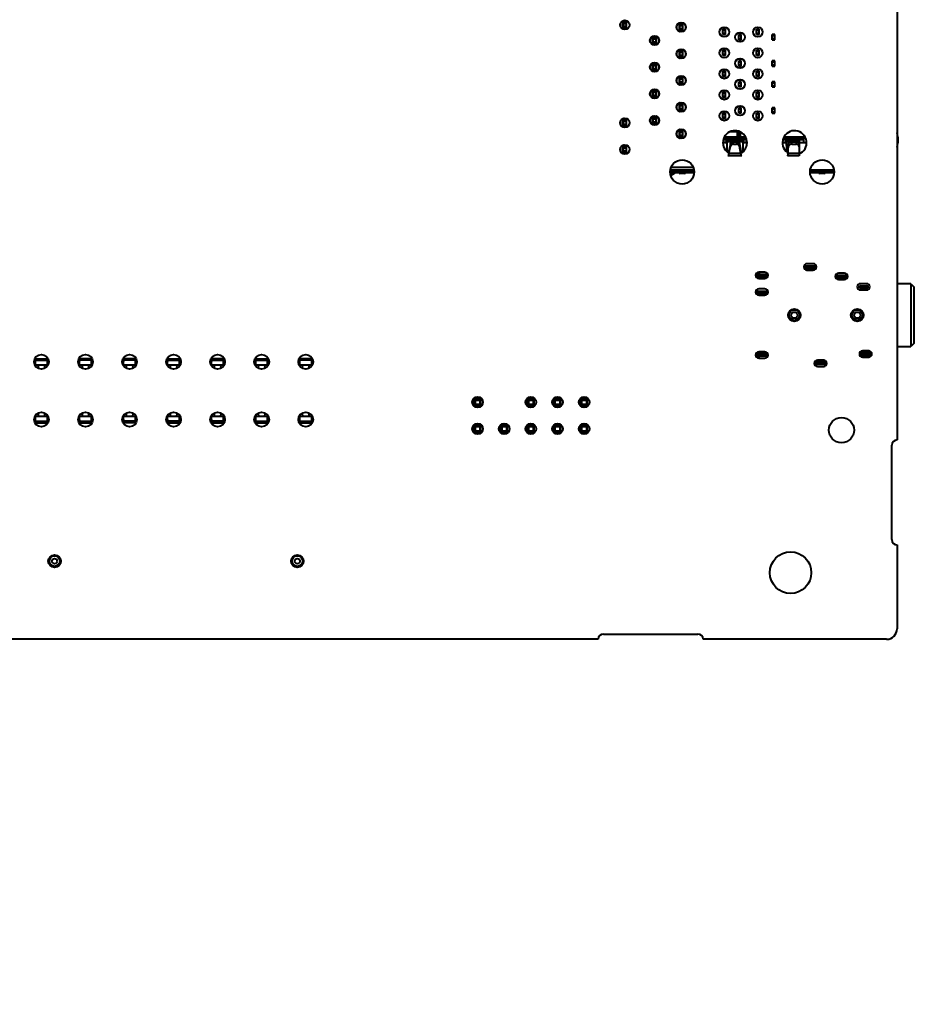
# Model space of a CAD drawing. Header units: millimetres. Extents: x 0 to 841, y 0 to 594.
# Drawn here: x 617.9 to 704.6, y 280 to 372.7 of the extents above; entities that cross this region are included whole.
import ezdxf

# ---------------------------------------------------------------- set-up
doc = ezdxf.new("R2010")
doc.units = ezdxf.units.MM
doc.header["$LTSCALE"] = 46.255
doc.layers.get('0').update_dxf_attribs({"linetype": 'CONTINUOUS'})
doc.layers.add('ASSEM_MEM', color=7, linetype='CONTINUOUS')
doc.styles.get("Standard").update_dxf_attribs({"font": 'txt', "width": 0.8})
doc.dimstyles.new('DIMSTYLE_1', dxfattribs={"dimtxt": 3, "dimasz": 2.1, "dimexe": 2, "dimexo": 1, "dimgap": 0.75, "dimtad": 0, "dimtih": 1, "dimtoh": 1, "dimzin": 0, "dimdsep": 46, "dimtxsty": 'STANDARD', "dimblk": '_FILLED', "dimblk1": '_FILLED', "dimblk2": '_FILLED', "dimcen": 0.09, "dimazin": 0, "dimtp": 0.01, "dimtm": 0.01, "dimtfac": 1, "dimtofl": 0, "dimtmove": 0, "dimatfit": 3, "dimldrblk": '_FILLED', "dimfxl": 1, "dimtolj": 1, "dimtzin": 0, "dimarcsym": 0})

# ---------------------------------------------------------------- blocks, each defined once
blk = doc.blocks.new('*D65')
at = {"color": 7, "linetype": 'CONTINUOUS'}
blk.add_line((544.573, 371.49), (544.573, 295.865), dxfattribs=at)
at = {"color": 7, "linetype": 'CONTINUOUS', "insert": (540.823, 294.365), "char_height": 3, "width": 14.4, "attachment_point": 3, "rotation": 90, "line_spacing_factor": 0.9}
blk.add_mtext('160.05', dxfattribs=at)
blk = doc.blocks.new('_FILLED')
at = {"color": 0, "linetype": 'BYBLOCK'}
blk.add_solid([(0, 0), (-1, 0.167), (-1, -0.167)], dxfattribs=at)

msp = doc.modelspace()

# ---------------------------------------------------------------- linework, layer by layer
at = {"layer": 'ASSEM_MEM', "color": 7, "linetype": 'CONTINUOUS'}
for p, q in [((701.623, 407.64), (701.623, 332.64)), ((675.263, 372.031), (675.263, 372.37)), ((675.523, 372.6), (675.513, 372.6)), ((675.513, 371.8), (675.513, 372.6)), ((675.523, 371.787), (675.523, 372.613)), ((675.823, 372.475), (675.523, 372.475)), ((675.823, 372.425), (675.523, 372.425)), ((675.823, 372.325), (675.523, 372.325)), ((675.523, 372.075), (675.823, 372.075)), ((675.823, 371.792), (675.823, 372.609)), ((675.833, 372.6), (675.823, 372.6)), ((675.833, 371.8), (675.833, 372.6)), ((680.633, 371.837), (680.633, 372.134)), ((680.893, 372.385), (680.883, 372.385)), ((680.883, 371.585), (680.883, 372.385)), ((680.893, 371.575), (680.893, 372.396)), ((681.193, 372.26), (680.893, 372.26)), ((681.193, 372.21), (680.893, 372.21)), ((681.193, 372.11), (680.893, 372.11)), ((681.193, 371.575), (681.193, 372.396)), ((681.203, 372.385), (681.193, 372.385)), ((681.203, 371.585), (681.203, 372.385)), ((681.453, 372.134), (681.453, 371.837)), ((675.523, 371.8), (675.513, 371.8)), ((675.523, 371.975), (675.823, 371.975)), ((675.523, 371.925), (675.823, 371.925)), ((675.833, 371.8), (675.823, 371.8)), ((678.353, 371.115), (678.343, 371.115)), ((678.343, 370.315), (678.343, 371.115)), ((678.353, 370.305), (678.353, 371.126)), ((678.653, 370.305), (678.653, 371.126)), ((678.663, 371.115), (678.653, 371.115)), ((678.663, 370.315), (678.663, 371.115)), ((680.883, 371.585), (680.893, 371.585)), ((680.893, 371.86), (681.193, 371.86)), ((680.893, 371.76), (681.193, 371.76)), ((680.893, 371.71), (681.193, 371.71)), ((681.193, 371.585), (681.203, 371.585)), ((685.268, 371.79), (685.018, 371.79)), ((685.018, 371.29), (685.018, 371.79)), ((685.268, 371.665), (685.018, 371.665)), ((685.018, 371.415), (685.268, 371.415)), ((685.268, 371.29), (685.018, 371.29)), ((685.268, 371.29), (685.268, 371.79)), ((686.768, 371.29), (686.518, 371.29)), ((686.518, 370.79), (686.518, 371.29)), ((686.768, 371.165), (686.518, 371.165)), ((686.768, 370.79), (686.768, 371.29)), ((688.468, 371.79), (688.218, 371.79)), ((688.218, 371.29), (688.218, 371.79)), ((688.468, 371.665), (688.218, 371.665)), ((688.218, 371.415), (688.468, 371.415)), ((688.468, 371.29), (688.218, 371.29)), ((688.468, 371.29), (688.468, 371.79)), ((689.968, 371.29), (689.718, 371.29)), ((689.718, 370.79), (689.718, 371.29)), ((689.968, 371.165), (689.718, 371.165)), ((689.968, 370.79), (689.968, 371.29)), ((678.093, 370.567), (678.093, 370.864)), ((678.353, 370.315), (678.343, 370.315)), ((678.653, 370.99), (678.353, 370.99)), ((678.653, 370.94), (678.353, 370.94)), ((678.653, 370.84), (678.353, 370.84)), ((678.353, 370.59), (678.653, 370.59)), ((678.353, 370.49), (678.653, 370.49)), ((678.353, 370.44), (678.653, 370.44)), ((678.663, 370.315), (678.653, 370.315)), ((678.913, 370.864), (678.913, 370.567)), ((686.518, 370.915), (686.768, 370.915)), ((686.768, 370.79), (686.518, 370.79)), ((689.718, 370.915), (689.968, 370.915)), ((689.718, 370.79), (689.968, 370.79)), ((680.633, 369.297), (680.633, 369.594)), ((680.893, 369.845), (680.883, 369.845)), ((680.883, 369.045), (680.883, 369.845)), ((680.893, 369.035), (680.893, 369.856)), ((681.193, 369.72), (680.893, 369.72)), ((681.193, 369.67), (680.893, 369.67)), ((681.193, 369.57), (680.893, 369.57)), ((680.893, 369.32), (681.193, 369.32)), ((680.893, 369.22), (681.193, 369.22)), ((681.193, 369.035), (681.193, 369.856)), ((681.203, 369.845), (681.193, 369.845)), ((681.203, 369.045), (681.203, 369.845)), ((681.453, 369.594), (681.453, 369.297)), ((685.268, 369.79), (685.018, 369.79)), ((685.018, 369.29), (685.018, 369.79)), ((685.268, 369.665), (685.018, 369.665)), ((685.018, 369.415), (685.268, 369.415)), ((685.268, 369.29), (685.018, 369.29)), ((685.268, 369.29), (685.268, 369.79)), ((688.468, 369.79), (688.218, 369.79)), ((688.218, 369.29), (688.218, 369.79)), ((688.468, 369.665), (688.218, 369.665)), ((688.218, 369.415), (688.468, 369.415)), ((688.468, 369.29), (688.218, 369.29)), ((688.468, 369.29), (688.468, 369.79)), ((678.093, 368.027), (678.093, 368.324)), ((678.353, 368.575), (678.343, 368.575)), ((678.343, 367.775), (678.343, 368.575)), ((678.353, 367.765), (678.353, 368.586)), ((678.653, 368.45), (678.353, 368.45)), ((678.653, 368.4), (678.353, 368.4)), ((678.653, 368.3), (678.353, 368.3)), ((678.653, 367.765), (678.653, 368.586)), ((678.663, 368.575), (678.653, 368.575)), ((678.663, 367.775), (678.663, 368.575)), ((678.913, 368.324), (678.913, 368.027)), ((680.883, 369.045), (680.893, 369.045)), ((680.893, 369.17), (681.193, 369.17)), ((681.193, 369.045), (681.203, 369.045)), ((686.768, 368.79), (686.518, 368.79)), ((686.518, 368.29), (686.518, 368.79)), ((686.768, 368.665), (686.518, 368.665)), ((686.518, 368.415), (686.768, 368.415)), ((686.768, 368.29), (686.518, 368.29)), ((686.768, 368.29), (686.768, 368.79)), ((689.968, 368.79), (689.718, 368.79)), ((689.718, 368.29), (689.718, 368.79)), ((689.968, 368.665), (689.718, 368.665)), ((689.718, 368.415), (689.968, 368.415)), ((689.718, 368.29), (689.968, 368.29)), ((689.968, 368.29), (689.968, 368.79)), ((678.353, 367.775), (678.343, 367.775)), ((678.353, 368.05), (678.653, 368.05)), ((678.353, 367.95), (678.653, 367.95)), ((678.353, 367.9), (678.653, 367.9)), ((678.663, 367.775), (678.653, 367.775)), ((685.268, 367.79), (685.018, 367.79)), ((685.018, 367.29), (685.018, 367.79)), ((685.268, 367.665), (685.018, 367.665)), ((685.018, 367.415), (685.268, 367.415)), ((685.268, 367.29), (685.268, 367.79)), ((688.468, 367.79), (688.218, 367.79)), ((688.218, 367.29), (688.218, 367.79)), ((688.468, 367.665), (688.218, 367.665)), ((688.218, 367.415), (688.468, 367.415)), ((688.468, 367.29), (688.468, 367.79)), ((680.633, 366.757), (680.633, 367.054)), ((680.893, 367.305), (680.883, 367.305)), ((680.883, 366.505), (680.883, 367.305)), ((680.883, 366.505), (680.893, 366.505)), ((680.893, 366.495), (680.893, 367.316)), ((681.193, 367.18), (680.893, 367.18)), ((681.193, 367.13), (680.893, 367.13)), ((681.193, 367.03), (680.893, 367.03)), ((680.893, 366.78), (681.193, 366.78)), ((680.893, 366.68), (681.193, 366.68)), ((680.893, 366.63), (681.193, 366.63)), ((681.193, 366.495), (681.193, 367.316)), ((681.203, 367.305), (681.193, 367.305)), ((681.193, 366.505), (681.203, 366.505)), ((681.203, 366.505), (681.203, 367.305)), ((681.453, 367.054), (681.453, 366.757)), ((685.268, 367.29), (685.018, 367.29)), ((686.768, 366.79), (686.518, 366.79)), ((686.518, 366.29), (686.518, 366.79)), ((686.768, 366.665), (686.518, 366.665)), ((686.518, 366.415), (686.768, 366.415)), ((686.768, 366.29), (686.768, 366.79)), ((688.468, 367.29), (688.218, 367.29)), ((689.968, 366.79), (689.718, 366.79)), ((689.718, 366.29), (689.718, 366.79)), ((689.968, 366.665), (689.718, 366.665)), ((689.718, 366.415), (689.968, 366.415)), ((689.968, 366.29), (689.968, 366.79)), ((678.093, 365.487), (678.093, 365.784)), ((678.353, 366.035), (678.343, 366.035)), ((678.343, 365.235), (678.343, 366.035)), ((678.353, 365.225), (678.353, 366.046)), ((678.653, 365.91), (678.353, 365.91)), ((678.653, 365.86), (678.353, 365.86)), ((678.653, 365.76), (678.353, 365.76)), ((678.353, 365.51), (678.653, 365.51)), ((678.653, 365.225), (678.653, 366.046)), ((678.663, 366.035), (678.653, 366.035)), ((678.663, 365.235), (678.663, 366.035)), ((678.913, 365.784), (678.913, 365.487)), ((685.268, 365.79), (685.018, 365.79)), ((685.018, 365.29), (685.018, 365.79)), ((685.268, 365.665), (685.018, 365.665)), ((685.268, 365.29), (685.268, 365.79)), ((686.768, 366.29), (686.518, 366.29)), ((688.468, 365.79), (688.218, 365.79)), ((688.218, 365.29), (688.218, 365.79)), ((688.468, 365.665), (688.218, 365.665)), ((688.468, 365.29), (688.468, 365.79)), ((689.718, 366.29), (689.968, 366.29)), ((678.353, 365.235), (678.343, 365.235)), ((678.353, 365.41), (678.653, 365.41)), ((678.353, 365.36), (678.653, 365.36)), ((678.663, 365.235), (678.653, 365.235)), ((680.893, 364.765), (680.883, 364.765)), ((680.883, 363.965), (680.883, 364.765)), ((680.893, 363.955), (680.893, 364.776)), ((681.193, 364.64), (680.893, 364.64)), ((681.193, 364.59), (680.893, 364.59)), ((681.193, 363.955), (681.193, 364.776)), ((681.203, 364.765), (681.193, 364.765)), ((681.203, 363.965), (681.203, 364.765)), ((685.018, 365.415), (685.268, 365.415)), ((685.268, 365.29), (685.018, 365.29)), ((688.218, 365.415), (688.468, 365.415)), ((688.218, 365.29), (688.468, 365.29)), ((680.633, 364.217), (680.633, 364.514)), ((680.883, 363.965), (680.893, 363.965)), ((681.193, 364.49), (680.893, 364.49)), ((680.893, 364.24), (681.193, 364.24)), ((680.893, 364.14), (681.193, 364.14)), ((680.893, 364.09), (681.193, 364.09)), ((681.193, 363.965), (681.203, 363.965)), ((681.453, 364.514), (681.453, 364.217)), ((685.268, 363.79), (685.018, 363.79)), ((685.018, 363.29), (685.018, 363.79)), ((685.268, 363.665), (685.018, 363.665)), ((685.268, 363.29), (685.268, 363.79)), ((686.768, 364.29), (686.518, 364.29)), ((686.518, 363.79), (686.518, 364.29)), ((686.768, 364.165), (686.518, 364.165)), ((686.518, 363.915), (686.768, 363.915)), ((686.768, 363.79), (686.518, 363.79)), ((686.768, 363.79), (686.768, 364.29)), ((688.468, 363.79), (688.218, 363.79)), ((688.218, 363.29), (688.218, 363.79)), ((688.468, 363.665), (688.218, 363.665)), ((688.468, 363.29), (688.468, 363.79)), ((689.968, 364.29), (689.718, 364.29)), ((689.718, 363.79), (689.718, 364.29)), ((689.968, 364.165), (689.718, 364.165)), ((689.718, 363.915), (689.968, 363.915)), ((689.718, 363.79), (689.968, 363.79)), ((689.968, 363.79), (689.968, 364.29)), ((675.263, 362.711), (675.263, 363.05)), ((675.523, 363.28), (675.513, 363.28)), ((675.513, 362.48), (675.513, 363.28)), ((675.523, 362.467), (675.523, 363.293)), ((675.823, 363.155), (675.523, 363.155)), ((675.823, 363.105), (675.523, 363.105)), ((675.823, 363.005), (675.523, 363.005)), ((675.523, 362.755), (675.823, 362.755)), ((675.823, 362.472), (675.823, 363.289)), ((675.833, 363.28), (675.823, 363.28)), ((675.833, 362.48), (675.833, 363.28)), ((678.093, 362.947), (678.093, 363.244)), ((678.353, 363.495), (678.343, 363.495)), ((678.343, 362.695), (678.343, 363.495)), ((678.353, 362.685), (678.353, 363.506)), ((678.653, 363.37), (678.353, 363.37)), ((678.653, 363.32), (678.353, 363.32)), ((678.653, 363.22), (678.353, 363.22)), ((678.353, 362.97), (678.653, 362.97)), ((678.353, 362.87), (678.653, 362.87)), ((678.353, 362.82), (678.653, 362.82)), ((678.653, 362.685), (678.653, 363.506)), ((678.663, 363.495), (678.653, 363.495)), ((678.663, 362.695), (678.663, 363.495)), ((678.913, 363.244), (678.913, 362.947)), ((685.018, 363.415), (685.268, 363.415)), ((685.268, 363.29), (685.018, 363.29)), ((688.218, 363.415), (688.468, 363.415)), ((688.468, 363.29), (688.218, 363.29)), ((675.523, 362.48), (675.513, 362.48)), ((675.523, 362.655), (675.823, 362.655)), ((675.523, 362.605), (675.823, 362.605)), ((675.833, 362.48), (675.823, 362.48)), ((678.353, 362.695), (678.343, 362.695)), ((678.663, 362.695), (678.653, 362.695)), ((680.633, 361.677), (680.633, 361.974)), ((680.893, 362.225), (680.883, 362.225)), ((680.883, 361.425), (680.883, 362.225)), ((680.893, 361.415), (680.893, 362.236)), ((681.193, 362.1), (680.893, 362.1)), ((681.193, 362.05), (680.893, 362.05)), ((681.193, 361.95), (680.893, 361.95)), ((681.193, 361.415), (681.193, 362.236)), ((681.203, 362.225), (681.193, 362.225)), ((681.203, 361.425), (681.203, 362.225)), ((681.453, 361.974), (681.453, 361.677)), ((685.736, 362.04), (686.398, 362.04)), ((686.398, 362.04), (686.43, 362.072)), ((686.398, 361.54), (686.398, 362.04)), ((686.598, 361.54), (686.598, 362.039)), ((686.668, 361.994), (686.668, 361.54)), ((680.883, 361.425), (680.893, 361.425)), ((680.893, 361.7), (681.193, 361.7)), ((680.893, 361.6), (681.193, 361.6)), ((680.893, 361.55), (681.193, 361.55)), ((681.193, 361.425), (681.203, 361.425)), ((685.408, 360.965), (685.015, 360.965)), ((685.408, 360.99), (685.016, 360.99)), ((685.076, 361.29), (687.251, 361.29)), ((685.086, 361.34), (687.241, 361.34)), ((685.184, 361.54), (687.142, 361.54)), ((685.349, 360.99), (685.349, 361.29)), ((685.408, 360.15), (685.408, 361.29)), ((685.408, 361.109), (686.908, 361.109)), ((685.725, 360.884), (685.584, 360.163)), ((685.725, 360.658), (685.725, 360.884)), ((686.022, 361.056), (686.295, 361.056)), ((686.022, 360.83), (686.022, 361.056)), ((686.295, 361.056), (686.295, 360.83)), ((686.592, 360.884), (686.733, 360.163)), ((686.592, 360.884), (686.592, 360.658)), ((686.908, 361.29), (686.908, 360.117)), ((687.31, 360.99), (686.908, 360.99)), ((687.311, 360.965), (686.908, 360.965)), ((686.968, 360.99), (686.968, 361.29)), ((691.018, 360.965), (690.695, 360.965)), ((691.018, 360.99), (690.696, 360.99)), ((690.756, 361.29), (691.015, 361.29)), ((690.766, 361.34), (692.738, 361.34)), ((690.864, 361.54), (692.822, 361.54)), ((690.898, 361.34), (690.898, 361.54)), ((691.015, 361.282), (691.015, 361.279)), ((691.015, 361.279), (691.021, 361.245)), ((691.017, 361.07), (691.019, 360.971)), ((691.019, 360.971), (691.018, 360.977)), ((691.019, 360.971), (691.024, 360.948)), ((691.033, 361.109), (692.288, 361.109)), ((691.033, 361.109), (691.126, 360.154)), ((691.033, 361.109), (691.033, 360.877)), ((691.033, 360.877), (691.107, 360.111)), ((691.039, 361.29), (692.738, 361.29)), ((691.207, 360.163), (691.272, 360.871)), ((691.272, 360.645), (691.272, 360.871)), ((691.571, 361.056), (691.988, 361.056)), ((691.571, 360.83), (691.571, 361.056)), ((691.988, 361.056), (691.988, 360.83)), ((692.288, 361.29), (692.288, 359.74)), ((692.288, 360.99), (692.99, 360.99)), ((692.991, 360.965), (692.288, 360.965)), ((692.738, 360.99), (692.738, 361.54)), ((675.263, 360.171), (675.263, 360.51)), ((675.523, 360.74), (675.513, 360.74)), ((675.513, 359.94), (675.513, 360.74)), ((675.523, 359.94), (675.513, 359.94)), ((675.523, 359.927), (675.523, 360.753)), ((675.823, 360.615), (675.523, 360.615)), ((675.823, 360.565), (675.523, 360.565)), ((675.823, 360.465), (675.523, 360.465)), ((675.523, 360.215), (675.823, 360.215)), ((675.523, 360.115), (675.823, 360.115)), ((675.523, 360.065), (675.823, 360.065)), ((675.823, 359.932), (675.823, 360.749)), ((675.833, 360.74), (675.823, 360.74)), ((675.833, 359.94), (675.823, 359.94)), ((675.833, 359.94), (675.833, 360.74)), ((685.584, 360.154), (685.408, 360.154)), ((685.584, 359.937), (685.725, 360.658)), ((685.584, 360.163), (685.584, 359.937)), ((686.733, 359.937), (685.584, 359.937)), ((686.022, 360.83), (686.295, 360.83)), ((686.733, 359.937), (686.592, 360.658)), ((686.733, 359.937), (686.733, 360.163)), ((686.908, 360.154), (686.733, 360.154)), ((686.791, 360.055), (686.823, 360.04)), ((686.888, 360.103), (686.908, 360.15)), ((691.207, 360.154), (691.126, 360.154)), ((691.126, 360.098), (691.126, 360.154)), ((691.166, 360.04), (691.181, 360.055)), ((691.207, 359.937), (691.272, 360.645)), ((691.207, 360.163), (691.207, 359.937)), ((692.288, 359.937), (691.207, 359.937)), ((691.571, 360.83), (691.988, 360.83)), ((686.823, 359.74), (685.494, 359.74)), ((692.288, 359.74), (691.166, 359.74)), ((679.988, 358.14), (682.268, 358.14)), ((679.998, 358.29), (682.258, 358.29)), ((680.018, 358.39), (682.238, 358.39)), ((680.033, 358.29), (680.033, 358.14)), ((680.072, 358.64), (682.184, 358.64)), ((680.073, 358.14), (680.073, 357.908)), ((680.233, 358.29), (680.233, 358.14)), ((682.033, 358.14), (682.033, 358.29)), ((682.233, 358.14), (682.233, 358.29)), ((693.333, 358.14), (695.613, 358.14)), ((693.343, 358.29), (695.604, 358.29)), ((693.363, 358.39), (695.584, 358.39)), ((693.373, 358.29), (693.373, 358.14)), ((693.573, 358.29), (693.573, 358.14)), ((695.373, 358.14), (695.373, 358.29)), ((695.523, 358.14), (695.523, 358.29)), ((680.034, 357.908), (680.073, 357.908)), ((681.333, 358.04), (680.933, 358.04)), ((694.673, 358.04), (694.273, 358.04)), ((692.75, 349.24), (693.897, 349.24)), ((692.75, 349.04), (693.897, 349.04)), ((693.883, 348.99), (692.764, 348.99)), ((692.923, 349.04), (692.923, 349.24)), ((693.027, 349.215), (692.98, 349.24)), ((693.027, 349.066), (692.98, 349.04)), ((693.623, 349.44), (693.023, 349.44)), ((693.023, 348.84), (693.623, 348.84)), ((693.027, 349.215), (693.027, 349.066)), ((693.667, 349.24), (693.619, 349.215)), ((693.619, 349.066), (693.619, 349.215)), ((693.667, 349.04), (693.619, 349.066)), ((693.723, 349.24), (693.723, 349.04)), ((688.323, 348.067), (688.323, 348.614)), ((688.323, 348.441), (689.173, 348.441)), ((689.173, 348.241), (688.323, 348.241)), ((688.345, 348.619), (688.523, 348.441)), ((688.38, 348.441), (688.429, 348.414)), ((688.429, 348.267), (688.38, 348.241)), ((688.523, 348.191), (688.398, 348.066)), ((689.023, 348.64), (688.423, 348.64)), ((688.423, 348.04), (689.023, 348.04)), ((688.429, 348.414), (688.429, 348.267)), ((689.173, 348.191), (688.523, 348.191)), ((688.714, 348.391), (688.733, 348.391)), ((688.714, 348.291), (688.714, 348.391)), ((688.733, 348.291), (688.714, 348.291)), ((688.733, 348.391), (688.733, 348.291)), ((689.018, 348.414), (689.067, 348.441)), ((689.018, 348.267), (689.018, 348.414)), ((689.067, 348.241), (689.018, 348.267)), ((689.123, 348.241), (689.123, 348.441)), ((689.173, 348.441), (689.173, 348.191)), ((695.873, 348.341), (696.723, 348.341)), ((695.873, 348.341), (695.873, 348.091)), ((696.723, 348.141), (695.873, 348.141)), ((696.723, 348.091), (695.873, 348.091)), ((695.923, 348.141), (695.923, 348.341)), ((695.98, 348.341), (696.027, 348.315)), ((696.027, 348.166), (695.98, 348.141)), ((696.623, 348.54), (696.023, 348.54)), ((696.023, 347.94), (696.623, 347.94)), ((696.027, 348.315), (696.027, 348.166)), ((696.619, 348.315), (696.667, 348.341)), ((696.619, 348.166), (696.619, 348.315)), ((696.667, 348.141), (696.619, 348.166)), ((696.723, 348.091), (696.723, 348.341)), ((688.323, 346.467), (688.323, 347.014)), ((689.023, 347.04), (688.423, 347.04)), ((698.023, 347.34), (698.823, 347.34)), ((698.023, 347.14), (698.023, 347.34)), ((698.023, 347.14), (698.823, 347.14)), ((698.08, 347.341), (698.767, 347.341)), ((698.127, 347.315), (698.08, 347.34)), ((698.127, 347.166), (698.08, 347.14)), ((698.723, 347.54), (698.123, 347.54)), ((698.123, 346.94), (698.723, 346.94)), ((698.127, 347.315), (698.127, 347.166)), ((698.767, 347.34), (698.719, 347.315)), ((698.719, 347.166), (698.719, 347.315)), ((698.767, 347.14), (698.719, 347.166)), ((698.823, 347.34), (698.823, 347.14)), ((702.923, 347.54), (701.623, 347.54)), ((702.923, 347.54), (703.223, 347.24)), ((702.923, 347.54), (702.923, 341.54)), ((703.223, 347.24), (703.223, 341.84)), ((688.323, 346.841), (689.173, 346.841)), ((688.323, 346.641), (689.173, 346.641)), ((688.328, 346.641), (688.328, 346.841)), ((688.38, 346.841), (688.429, 346.814)), ((688.429, 346.667), (688.38, 346.641)), ((688.523, 346.591), (688.398, 346.466)), ((688.423, 346.44), (689.023, 346.44)), ((688.429, 346.814), (688.429, 346.667)), ((689.173, 346.591), (688.523, 346.591)), ((688.733, 346.791), (688.714, 346.791)), ((688.714, 346.691), (688.714, 346.791)), ((688.714, 346.691), (688.733, 346.691)), ((688.733, 346.791), (688.733, 346.691)), ((689.018, 346.814), (689.067, 346.841)), ((689.018, 346.667), (689.018, 346.814)), ((689.067, 346.641), (689.018, 346.667)), ((689.119, 346.641), (689.119, 346.841)), ((689.123, 346.841), (689.123, 346.641)), ((689.173, 346.841), (689.173, 346.591)), ((691.423, 344.84), (691.319, 344.84)), ((691.319, 344.24), (691.423, 344.24)), ((692.328, 344.84), (692.223, 344.84)), ((692.223, 344.24), (692.328, 344.24)), ((697.423, 344.84), (697.319, 344.84)), ((697.319, 344.24), (697.423, 344.24)), ((698.328, 344.84), (698.223, 344.84)), ((698.223, 344.24), (698.328, 344.24)), ((701.623, 341.54), (702.923, 341.54)), ((703.223, 341.84), (702.923, 341.54)), ((688.323, 340.467), (688.323, 341.014)), ((688.323, 340.866), (689.173, 340.866)), ((689.173, 340.616), (688.323, 340.616)), ((688.523, 340.616), (688.364, 340.456)), ((688.38, 340.866), (688.427, 340.84)), ((688.427, 340.641), (688.38, 340.616)), ((688.411, 341.028), (688.523, 340.916)), ((689.023, 341.04), (688.423, 341.04)), ((688.423, 340.44), (689.023, 340.44)), ((688.427, 340.84), (688.427, 340.641)), ((688.523, 340.916), (689.173, 340.916)), ((689.019, 340.84), (689.067, 340.866)), ((689.019, 340.641), (689.019, 340.84)), ((689.067, 340.616), (689.019, 340.641)), ((689.123, 340.866), (689.123, 340.616)), ((689.173, 340.916), (689.173, 340.616)), ((698.173, 340.965), (699.023, 340.965)), ((698.173, 340.715), (698.173, 340.965)), ((698.173, 340.94), (699.023, 340.94)), ((698.223, 340.715), (698.173, 340.715)), ((698.223, 340.715), (698.223, 340.94)), ((698.223, 340.74), (699.023, 340.74)), ((698.28, 340.94), (698.327, 340.915)), ((698.327, 340.76), (698.29, 340.74)), ((698.923, 341.14), (698.323, 341.14)), ((698.323, 340.54), (698.923, 340.54)), ((698.327, 340.915), (698.327, 340.76)), ((698.919, 340.915), (698.967, 340.94)), ((698.919, 340.76), (698.919, 340.915)), ((698.957, 340.74), (698.919, 340.76)), ((699.023, 340.74), (699.023, 340.965)), ((619.415, 339.759), (619.431, 340.112)), ((619.453, 340.39), (620.593, 340.39)), ((619.453, 339.79), (619.453, 340.39)), ((619.453, 340.24), (620.593, 340.24)), ((619.453, 339.79), (620.593, 339.79)), ((619.707, 339.79), (619.693, 339.492)), ((620.354, 339.492), (620.34, 339.79)), ((620.593, 339.79), (620.593, 340.39)), ((620.616, 340.11), (620.632, 339.759)), ((623.615, 339.759), (623.631, 340.112)), ((624.793, 340.39), (623.653, 340.39)), ((623.653, 339.79), (623.653, 340.39)), ((624.793, 340.24), (623.653, 340.24)), ((623.653, 339.79), (624.793, 339.79)), ((623.907, 339.79), (623.893, 339.492)), ((624.554, 339.492), (624.54, 339.79)), ((624.793, 339.79), (624.793, 340.39)), ((624.816, 340.11), (624.832, 339.759)), ((627.815, 339.759), (627.831, 340.112)), ((628.993, 340.39), (627.853, 340.39)), ((627.853, 339.79), (627.853, 340.39)), ((628.993, 340.24), (627.853, 340.24)), ((627.853, 339.79), (628.993, 339.79)), ((628.107, 339.79), (628.093, 339.492)), ((628.754, 339.492), (628.74, 339.79)), ((628.993, 339.79), (628.993, 340.39)), ((629.016, 340.11), (629.032, 339.759)), ((632.015, 339.759), (632.031, 340.112)), ((632.053, 340.39), (633.193, 340.39)), ((632.053, 339.79), (632.053, 340.39)), ((632.053, 340.24), (633.193, 340.24)), ((632.053, 339.79), (633.193, 339.79)), ((632.307, 339.79), (632.293, 339.492)), ((632.954, 339.492), (632.94, 339.79)), ((633.193, 339.79), (633.193, 340.39)), ((633.216, 340.11), (633.232, 339.759)), ((636.215, 339.759), (636.231, 340.112)), ((637.393, 340.39), (636.253, 340.39)), ((636.253, 339.79), (636.253, 340.39)), ((636.253, 340.24), (637.393, 340.24)), ((636.253, 339.79), (637.393, 339.79)), ((636.507, 339.79), (636.493, 339.492)), ((637.154, 339.492), (637.14, 339.79)), ((637.393, 339.79), (637.393, 340.39)), ((637.416, 340.11), (637.432, 339.759)), ((640.415, 339.759), (640.431, 340.112)), ((640.453, 340.39), (641.593, 340.39)), ((640.453, 339.79), (640.453, 340.39)), ((640.453, 340.24), (641.593, 340.24)), ((640.453, 339.79), (641.593, 339.79)), ((640.707, 339.79), (640.693, 339.492)), ((641.354, 339.492), (641.34, 339.79)), ((641.593, 339.79), (641.593, 340.39)), ((641.616, 340.11), (641.632, 339.759)), ((644.615, 339.759), (644.631, 340.112)), ((645.793, 340.39), (644.653, 340.39)), ((644.653, 339.79), (644.653, 340.39)), ((645.793, 340.24), (644.653, 340.24)), ((644.653, 339.79), (645.793, 339.79)), ((644.907, 339.79), (644.893, 339.492)), ((645.554, 339.492), (645.54, 339.79)), ((645.793, 339.79), (645.793, 340.39)), ((645.816, 340.11), (645.832, 339.759)), ((693.75, 340.04), (694.897, 340.04)), ((694.897, 339.84), (693.75, 339.84)), ((693.764, 340.09), (694.883, 340.09)), ((693.923, 339.84), (693.923, 340.04)), ((693.98, 340.04), (694.027, 340.015)), ((693.98, 339.84), (694.027, 339.866)), ((694.623, 340.24), (694.023, 340.24)), ((694.023, 339.64), (694.623, 339.64)), ((694.027, 340.015), (694.027, 339.866)), ((694.619, 340.015), (694.667, 340.04)), ((694.619, 339.866), (694.619, 340.015)), ((694.667, 339.84), (694.619, 339.866)), ((694.723, 340.04), (694.723, 339.84)), ((661.265, 336.594), (661.408, 336.45)), ((661.408, 336.03), (661.265, 335.887)), ((661.298, 336.56), (661.938, 336.56)), ((661.298, 335.92), (661.298, 336.56)), ((661.938, 335.92), (661.298, 335.92)), ((661.408, 336.45), (661.828, 336.45)), ((661.408, 336.03), (661.408, 336.45)), ((661.828, 336.03), (661.408, 336.03)), ((661.972, 336.594), (661.828, 336.45)), ((661.828, 336.45), (661.828, 336.03)), ((661.828, 336.03), (661.972, 335.887)), ((661.938, 335.92), (661.938, 336.56)), ((666.345, 336.594), (666.488, 336.45)), ((666.488, 336.03), (666.345, 335.887)), ((666.378, 336.56), (667.018, 336.56)), ((666.378, 335.92), (666.378, 336.56)), ((667.018, 335.92), (666.378, 335.92)), ((666.488, 336.45), (666.908, 336.45)), ((666.488, 336.03), (666.488, 336.45)), ((666.908, 336.03), (666.488, 336.03)), ((667.052, 336.594), (666.908, 336.45)), ((666.908, 336.45), (666.908, 336.03)), ((666.908, 336.03), (667.052, 335.887)), ((667.018, 335.92), (667.018, 336.56)), ((668.885, 336.594), (669.028, 336.45)), ((669.028, 336.03), (668.885, 335.887)), ((668.918, 336.56), (669.558, 336.56)), ((668.918, 335.92), (668.918, 336.56)), ((669.558, 335.92), (668.918, 335.92)), ((669.028, 336.45), (669.448, 336.45)), ((669.028, 336.03), (669.028, 336.45)), ((669.448, 336.03), (669.028, 336.03)), ((669.592, 336.594), (669.448, 336.45)), ((669.448, 336.45), (669.448, 336.03)), ((669.448, 336.03), (669.592, 335.887)), ((669.558, 335.92), (669.558, 336.56)), ((671.425, 336.594), (671.568, 336.45)), ((671.568, 336.03), (671.425, 335.887)), ((671.458, 336.56), (672.098, 336.56)), ((671.458, 335.92), (671.458, 336.56)), ((672.098, 335.92), (671.458, 335.92)), ((671.568, 336.45), (671.988, 336.45)), ((671.568, 336.03), (671.568, 336.45)), ((671.988, 336.03), (671.568, 336.03)), ((672.132, 336.594), (671.988, 336.45)), ((671.988, 336.45), (671.988, 336.03)), ((672.132, 335.887), (671.988, 336.03)), ((672.098, 335.92), (672.098, 336.56)), ((619.431, 334.591), (619.416, 334.923)), ((620.593, 334.89), (619.453, 334.89)), ((619.453, 334.29), (619.453, 334.89)), ((619.694, 335.189), (619.708, 334.89)), ((620.339, 334.89), (620.353, 335.189)), ((620.593, 334.29), (620.593, 334.89)), ((620.631, 334.923), (620.616, 334.589)), ((623.631, 334.591), (623.616, 334.923)), ((624.793, 334.89), (623.653, 334.89)), ((623.653, 334.29), (623.653, 334.89)), ((623.894, 335.189), (623.908, 334.89)), ((624.539, 334.89), (624.553, 335.189)), ((624.793, 334.29), (624.793, 334.89)), ((624.831, 334.923), (624.816, 334.589)), ((627.831, 334.591), (627.816, 334.923)), ((628.993, 334.89), (627.853, 334.89)), ((627.853, 334.29), (627.853, 334.89)), ((628.094, 335.189), (628.108, 334.89)), ((628.739, 334.89), (628.753, 335.189)), ((628.993, 334.29), (628.993, 334.89)), ((629.031, 334.923), (629.016, 334.589)), ((632.031, 334.591), (632.016, 334.923)), ((633.193, 334.89), (632.053, 334.89)), ((632.053, 334.29), (632.053, 334.89)), ((632.294, 335.189), (632.308, 334.89)), ((632.939, 334.89), (632.953, 335.189)), ((633.193, 334.29), (633.193, 334.89)), ((633.231, 334.923), (633.216, 334.589)), ((636.231, 334.591), (636.216, 334.923)), ((637.393, 334.89), (636.253, 334.89)), ((636.253, 334.29), (636.253, 334.89)), ((636.494, 335.189), (636.508, 334.89)), ((637.139, 334.89), (637.153, 335.189)), ((637.393, 334.29), (637.393, 334.89)), ((637.431, 334.923), (637.416, 334.589)), ((640.431, 334.591), (640.416, 334.923)), ((641.593, 334.89), (640.453, 334.89)), ((640.453, 334.29), (640.453, 334.89)), ((640.694, 335.189), (640.708, 334.89)), ((641.339, 334.89), (641.353, 335.189)), ((641.593, 334.29), (641.593, 334.89)), ((641.631, 334.923), (641.616, 334.589)), ((644.631, 334.591), (644.616, 334.923)), ((645.793, 334.89), (644.653, 334.89)), ((644.653, 334.29), (644.653, 334.89)), ((644.894, 335.189), (644.908, 334.89)), ((645.539, 334.89), (645.553, 335.189)), ((645.793, 334.29), (645.793, 334.89)), ((645.831, 334.923), (645.816, 334.589)), ((619.453, 334.44), (620.593, 334.44)), ((619.453, 334.29), (620.593, 334.29)), ((623.653, 334.44), (624.793, 334.44)), ((623.653, 334.29), (624.793, 334.29)), ((628.993, 334.44), (627.853, 334.44)), ((628.993, 334.29), (627.853, 334.29)), ((633.193, 334.44), (632.053, 334.44)), ((632.053, 334.29), (633.193, 334.29)), ((637.393, 334.44), (636.253, 334.44)), ((636.253, 334.29), (637.393, 334.29)), ((640.453, 334.44), (641.593, 334.44)), ((640.453, 334.29), (641.593, 334.29)), ((644.653, 334.44), (645.793, 334.44)), ((644.653, 334.29), (645.793, 334.29)), ((661.265, 334.054), (661.408, 333.91)), ((661.298, 334.02), (661.938, 334.02)), ((661.298, 333.38), (661.298, 334.02)), ((661.972, 334.054), (661.828, 333.91)), ((661.938, 333.38), (661.938, 334.02)), ((663.805, 334.054), (663.948, 333.91)), ((663.838, 334.02), (664.478, 334.02)), ((663.838, 333.38), (663.838, 334.02)), ((664.368, 333.91), (664.512, 334.054)), ((664.478, 333.38), (664.478, 334.02)), ((666.345, 334.054), (666.488, 333.91)), ((666.378, 334.02), (667.018, 334.02)), ((666.378, 333.38), (666.378, 334.02)), ((666.908, 333.91), (667.052, 334.054)), ((667.018, 333.38), (667.018, 334.02)), ((668.885, 334.054), (669.028, 333.91)), ((668.918, 334.02), (669.558, 334.02)), ((668.918, 333.38), (668.918, 334.02)), ((669.592, 334.054), (669.448, 333.91)), ((669.558, 333.38), (669.558, 334.02)), ((671.425, 334.054), (671.568, 333.91)), ((671.458, 334.02), (672.098, 334.02)), ((671.458, 333.38), (671.458, 334.02)), ((672.132, 334.054), (671.988, 333.91)), ((672.098, 333.38), (672.098, 334.02)), ((661.408, 333.49), (661.265, 333.347)), ((661.938, 333.38), (661.298, 333.38)), ((661.408, 333.91), (661.828, 333.91)), ((661.408, 333.49), (661.408, 333.91)), ((661.828, 333.49), (661.408, 333.49)), ((661.828, 333.91), (661.828, 333.49)), ((661.828, 333.49), (661.972, 333.347)), ((663.805, 333.347), (663.948, 333.49)), ((664.478, 333.38), (663.838, 333.38)), ((663.948, 333.91), (664.368, 333.91)), ((663.948, 333.49), (663.948, 333.91)), ((664.368, 333.49), (663.948, 333.49)), ((664.368, 333.91), (664.368, 333.49)), ((664.368, 333.49), (664.512, 333.347)), ((666.345, 333.347), (666.488, 333.49)), ((667.018, 333.38), (666.378, 333.38)), ((666.488, 333.91), (666.908, 333.91)), ((666.488, 333.49), (666.488, 333.91)), ((666.908, 333.49), (666.488, 333.49)), ((666.908, 333.91), (666.908, 333.49)), ((666.908, 333.49), (667.052, 333.347)), ((669.028, 333.49), (668.885, 333.347)), ((669.558, 333.38), (668.918, 333.38)), ((669.028, 333.91), (669.448, 333.91)), ((669.028, 333.49), (669.028, 333.91)), ((669.448, 333.49), (669.028, 333.49)), ((669.448, 333.91), (669.448, 333.49)), ((669.448, 333.49), (669.592, 333.347)), ((671.568, 333.49), (671.425, 333.347)), ((672.098, 333.38), (671.458, 333.38)), ((671.568, 333.91), (671.988, 333.91)), ((671.568, 333.49), (671.568, 333.91)), ((671.988, 333.49), (671.568, 333.49)), ((671.988, 333.91), (671.988, 333.49)), ((671.988, 333.49), (672.132, 333.347)), ((701.123, 323.14), (701.123, 332.14)), ((701.623, 322.64), (701.623, 314.64)), ((621.573, 321.489), (621.573, 321.595)), ((621.813, 321.351), (621.813, 320.829)), ((621.828, 321.287), (621.828, 320.893)), ((621.573, 320.586), (621.573, 320.692)), ((673.123, 313.64), (608.123, 313.64)), ((673.623, 314.14), (682.623, 314.14)), ((700.623, 313.64), (683.123, 313.64))]:
    msp.add_line(p, q, dxfattribs=at)
for points in [[(685.725, 360.884), (685.758, 360.952), (685.824, 361.007), (685.916, 361.044), (686.022, 361.056)], [(686.295, 361.056), (686.401, 361.044), (686.493, 361.007), (686.559, 360.952), (686.592, 360.884)], [(691.039, 361.29), (691.024, 361.289), (691.016, 361.286), (691.015, 361.282)], [(691.015, 361.282), (691.015, 361.197), (691.017, 361.041), (691.018, 360.977)], [(691.015, 361.279), (691.016, 361.173), (691.017, 361.07)], [(691.021, 361.245), (691.027, 361.187), (691.033, 361.109)], [(691.024, 360.948), (691.029, 360.917), (691.033, 360.877)], [(691.272, 360.871), (691.291, 360.93), (691.335, 360.981), (691.4, 361.021), (691.481, 361.047), (691.571, 361.056)], [(691.988, 361.056), (692.081, 361.047), (692.165, 361.019), (692.231, 360.975), (692.274, 360.92), (692.288, 360.859)], [(685.494, 360.04), (685.525, 360.053), (685.554, 360.093), (685.584, 360.163)], [(685.584, 359.937), (685.556, 359.83), (685.526, 359.764), (685.494, 359.74)], [(686.022, 360.83), (685.914, 360.817), (685.824, 360.781), (685.759, 360.728), (685.725, 360.658)], [(686.592, 360.658), (686.559, 360.726), (686.493, 360.781), (686.401, 360.817), (686.295, 360.83)], [(686.733, 360.163), (686.76, 360.097), (686.791, 360.055)], [(686.823, 359.74), (686.792, 359.761), (686.763, 359.824), (686.733, 359.937)], [(691.126, 360.154), (691.138, 360.092), (691.139, 360.09)], [(691.207, 359.937), (691.195, 359.831), (691.181, 359.764), (691.166, 359.74)], [(691.181, 360.055), (691.195, 360.096), (691.207, 360.163)], [(691.571, 360.83), (691.457, 360.815), (691.364, 360.776), (691.3, 360.719), (691.272, 360.645)], [(692.2, 360.773), (692.107, 360.815), (691.988, 360.83)], [(692.288, 360.633), (692.264, 360.711), (692.2, 360.773)], [(680.405, 358.14), (680.355, 358.046), (680.276, 357.971), (680.179, 357.924), (680.073, 357.908)]]:
    msp.add_lwpolyline(points, dxfattribs=at)
for centre, radius in [((675.663, 372.2), 0.445), ((681.043, 371.985), 0.445), ((685.143, 371.54), 0.46), ((688.343, 371.54), 0.46), ((678.503, 370.715), 0.445), ((686.643, 371.04), 0.46), ((681.043, 369.445), 0.445), ((685.143, 369.54), 0.46), ((688.343, 369.54), 0.46), ((678.503, 368.175), 0.445), ((686.643, 368.54), 0.46), ((681.043, 366.905), 0.445), ((685.143, 367.54), 0.46), ((688.343, 367.54), 0.46), ((686.643, 366.54), 0.46), ((678.503, 365.635), 0.445), ((685.143, 365.54), 0.46), ((688.343, 365.54), 0.46), ((681.043, 364.365), 0.445), ((685.143, 363.54), 0.46), ((686.643, 364.04), 0.46), ((688.343, 363.54), 0.46), ((675.663, 362.88), 0.445), ((678.503, 363.095), 0.445), ((681.043, 361.825), 0.445), ((675.663, 360.34), 0.445), ((681.128, 358.19), 1.15), ((694.473, 358.19), 1.15), ((691.823, 344.54), 0.6), ((697.823, 344.54), 0.6), ((691.823, 344.54), 0.5), ((691.823, 344.54), 0.3), ((697.823, 344.54), 0.5), ((697.823, 344.54), 0.3), ((620.023, 340.09), 0.7), ((624.223, 340.09), 0.7), ((628.423, 340.09), 0.7), ((632.623, 340.09), 0.7), ((636.823, 340.09), 0.7), ((641.023, 340.09), 0.7), ((645.223, 340.09), 0.7), ((661.618, 336.24), 0.51), ((666.698, 336.24), 0.51), ((669.238, 336.24), 0.51), ((671.778, 336.24), 0.51), ((620.023, 334.59), 0.7), ((624.223, 334.59), 0.7), ((628.423, 334.59), 0.7), ((632.623, 334.59), 0.7), ((636.823, 334.59), 0.7), ((641.023, 334.59), 0.7), ((645.223, 334.59), 0.7), ((661.618, 333.7), 0.51), ((664.158, 333.7), 0.51), ((666.698, 333.7), 0.51), ((669.238, 333.7), 0.51), ((671.778, 333.7), 0.51), ((696.323, 333.58), 1.2), ((691.463, 319.99), 1.98), ((621.273, 321.09), 0.6), ((621.273, 321.09), 0.5), ((621.273, 321.09), 0.25), ((644.423, 321.09), 0.6), ((644.423, 321.09), 0.5), ((644.423, 321.09), 0.25)]:
    msp.add_circle(centre, radius, dxfattribs=at)
for centre, radius, start, end in [((686.163, 360.975), 1.15, 304.90702, 234.35485), ((691.843, 360.975), 1.15, 292.5, 234.01883), ((699.121, 361.24), 2.602, 344.86114, 15.13886), ((680.933, 358.14), 0.1, 180, 270), ((681.333, 358.14), 0.1, 270, 360), ((694.273, 358.14), 0.1, 180, 270), ((694.673, 358.14), 0.1, 270, 360), ((693.023, 349.14), 0.3, 90, 270), ((693.623, 349.14), 0.3, 270, 90), ((688.423, 348.34), 0.3, 90, 270), ((689.023, 348.34), 0.3, 270, 90), ((696.023, 348.24), 0.3, 90, 270), ((696.623, 348.24), 0.3, 270, 90), ((688.423, 346.74), 0.3, 90, 270), ((689.023, 346.74), 0.3, 270, 90), ((698.123, 347.24), 0.3, 90, 270), ((698.723, 347.24), 0.3, 270, 90), ((688.423, 340.74), 0.3, 90, 270), ((689.023, 340.74), 0.3, 270, 90), ((698.323, 340.84), 0.3, 90, 270), ((698.923, 340.84), 0.3, 270, 90), ((619.681, 340.1), 0.25, 155.40137, 177.40808), ((620.366, 340.1), 0.25, 2.13705, 24.6645), ((623.881, 340.1), 0.25, 155.40137, 177.40808), ((624.566, 340.1), 0.25, 2.13705, 24.6645), ((628.081, 340.1), 0.25, 155.40137, 177.40808), ((628.766, 340.1), 0.25, 2.13705, 24.6645), ((632.281, 340.1), 0.25, 155.40137, 177.40808), ((632.966, 340.1), 0.25, 2.13705, 24.6645), ((636.481, 340.1), 0.25, 155.40137, 177.40808), ((637.166, 340.1), 0.25, 2.13705, 24.6645), ((640.681, 340.1), 0.25, 155.40137, 177.40808), ((641.366, 340.1), 0.25, 2.13705, 24.6645), ((644.881, 340.1), 0.25, 155.40137, 177.40808), ((645.566, 340.1), 0.25, 2.13705, 24.6645), ((694.023, 339.94), 0.3, 90, 270), ((694.623, 339.94), 0.3, 270, 90), ((619.681, 334.6), 0.25, 182.13705, 204.6645), ((620.366, 334.6), 0.25, 335.40137, 357.40808), ((623.881, 334.6), 0.25, 182.13705, 204.6645), ((624.566, 334.6), 0.25, 335.40137, 357.40808), ((628.081, 334.6), 0.25, 182.13705, 204.6645), ((628.766, 334.6), 0.25, 335.40137, 357.40808), ((632.281, 334.6), 0.25, 182.13705, 204.6645), ((632.966, 334.6), 0.25, 335.40137, 357.40808), ((636.481, 334.6), 0.25, 182.13705, 204.6645), ((637.166, 334.6), 0.25, 335.40137, 357.40808), ((640.681, 334.6), 0.25, 182.13705, 204.6645), ((641.366, 334.6), 0.25, 335.40137, 357.40808), ((644.881, 334.6), 0.25, 182.13705, 204.6645), ((645.566, 334.6), 0.25, 335.40137, 357.40808), ((701.623, 332.14), 0.5, 90, 180), ((701.623, 323.14), 0.5, 180, 270), ((700.623, 314.64), 1, 270, 360), ((673.623, 313.64), 0.5, 90, 180), ((682.623, 313.64), 0.5, 0, 90)]:
    msp.add_arc(centre, radius, start, end, dxfattribs=at)
for centre, major_axis, start_param, end_param in [((693.323, 349.22), (0.301, 0), -2.956245, -0.185348), ((693.323, 349.06), (0.301, 0), 0.185348, 2.956245), ((688.714, 348.42), (0.29, 0), -2.956255, -1.570796), ((688.714, 348.262), (0.29, 0), 1.570796, 2.956255), ((688.733, 348.42), (0.29, 0), -1.570796, -0.185337), ((688.733, 348.262), (0.29, 0), 0.185337, 1.570796), ((696.323, 348.321), (0.301, 0), -2.956245, -0.185348), ((696.323, 348.161), (0.301, 0), 6.468533, 9.23943), ((698.423, 347.32), (0.301, 0), -2.956245, -0.185348), ((698.423, 347.16), (0.301, 0), 0.185348, 2.956245), ((688.714, 346.82), (0.29, 0), -2.956255, -1.570796), ((688.714, 346.662), (0.29, 0), 1.570796, 2.956255), ((688.733, 346.82), (0.29, 0), -1.570796, -0.185337), ((688.733, 346.662), (0.29, 0), 0.185337, 1.570796), ((688.723, 340.846), (0.301, 0), -2.956245, -0.185348), ((688.723, 340.636), (0.301, 0), 6.468533, 9.23943), ((698.623, 340.92), (0.301, 0), 3.326941, 6.097837), ((698.623, 340.755), (0.301, 0), 0.185348, 2.956245), ((694.323, 340.02), (0.301, 0), 3.326941, 6.097837), ((694.323, 339.86), (0.301, 0), 6.468533, 9.23943)]:
    msp.add_ellipse(centre, major_axis=major_axis, ratio=0.1, start_param=start_param, end_param=end_param, dxfattribs=at)

# ---------------------------------------------------------------- dimensions: what is measured, and where the dimension line sits
at = {"color": 7, "linetype": 'CONTINUOUS'}
dim = msp.add_ordinate_dim(feature_location=(544.573, 371.49), offset=(0, -75.625), dtype=1, origin=(704.623, 372.49), dimstyle='DIMSTYLE_1', override={"dimtad": 1, "dimtih": 0, "dimtoh": 0}, dxfattribs=at)
dim.commit()
dim.dimension.update_dxf_attribs({"geometry": '*D65', "text_midpoint": (542.323, 287.54)})

doc.saveas('drawing.dxf')
